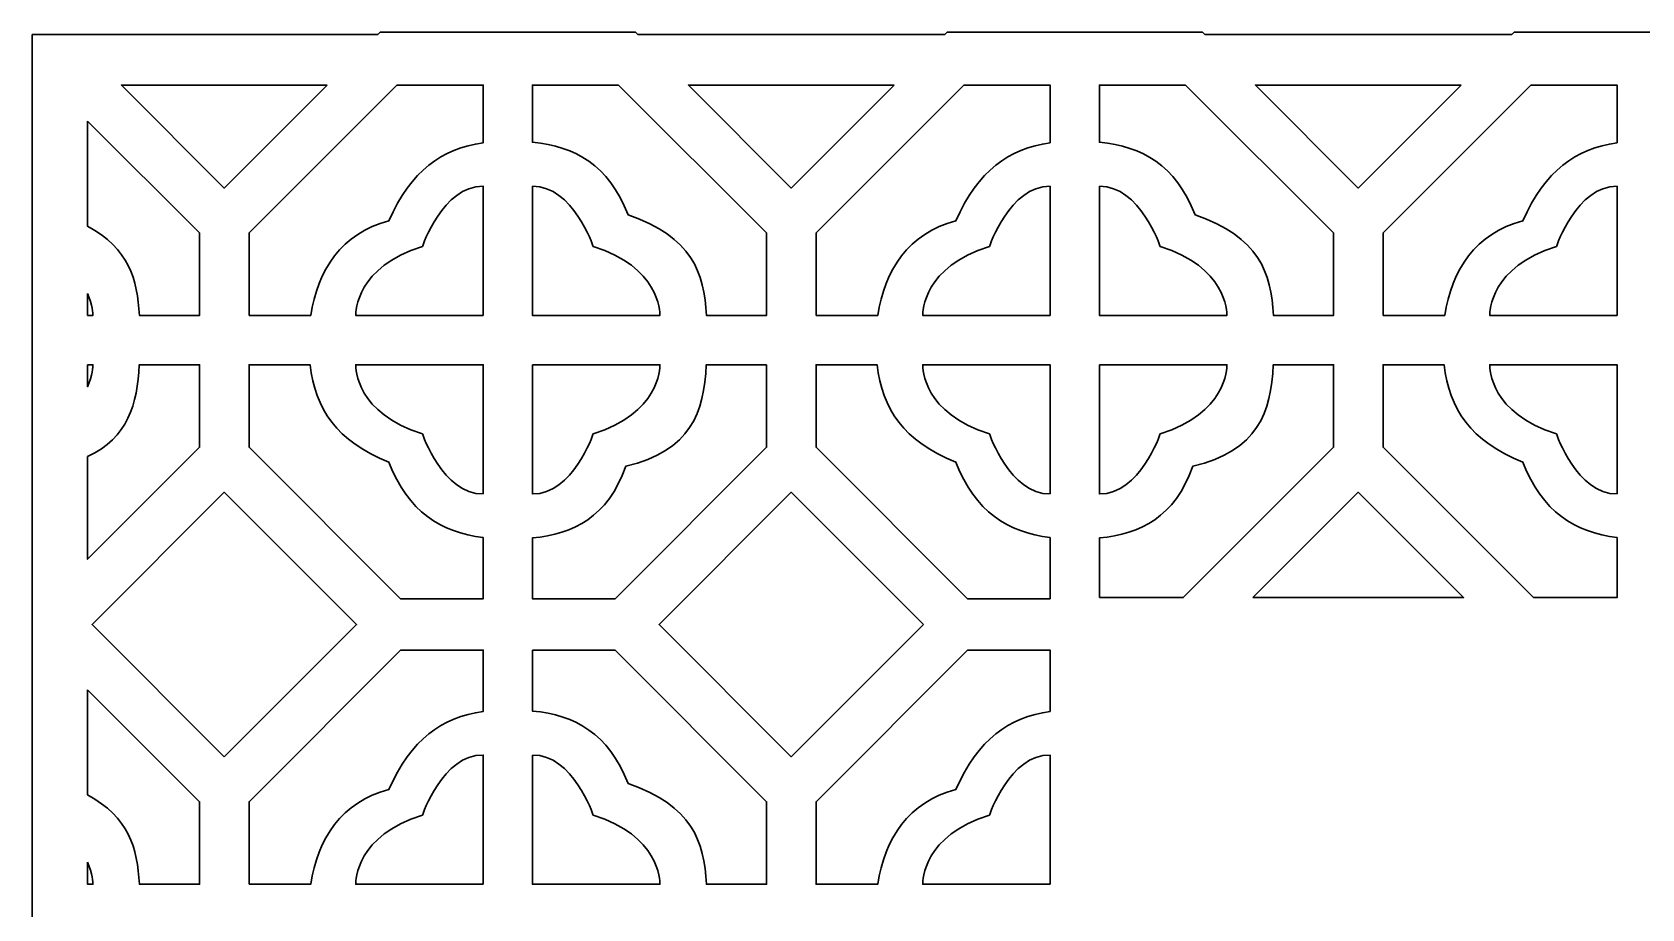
# Model space of a CAD drawing. Header units: centimetres. Extents: x 14.5 to 24.7, y -9 to -4.
# Drawn here: x 14.48 to 19.038, y -6.516 to -4.033 of the extents above; entities that cross this region are included whole.
import ezdxf

# ---------------------------------------------------------------- set-up
doc = ezdxf.new("R2010")
doc.units = ezdxf.units.CM
doc.header["$MEASUREMENT"] = 0
doc.layers.add('layer 1', color=7, linetype='Continuous')

msp = doc.modelspace()

# ---------------------------------------------------------------- linework, layer by layer
at = {"layer": 'layer 1', "color": 250, "lineweight": 30}
for points, knots in [([(24.72837, -4.03974), (24.72837, -4.03974), (24.72837, -4.54384), (24.72837, -4.54384), (24.72837, -4.54384), (24.72837, -4.54384), (24.72837, -4.54384), (24.72837, -4.54384), (24.72837, -4.54384), (24.72837, -4.54384), (24.72837, -4.83543), (24.72837, -4.83543), (24.72837, -4.83543), (24.72837, -4.83543), (24.72837, -4.97503), (24.72837, -4.97503), (24.72837, -4.97503), (24.72837, -4.97503), (24.72837, -5.26662), (24.72837, -5.26662), (24.72837, -5.26662), (24.72837, -5.26662), (24.72837, -5.26662), (24.72837, -5.26662), (24.72837, -5.26662), (24.72837, -5.26662), (24.72837, -6.15508), (24.72837, -6.15508), (24.72837, -6.15508), (24.72837, -6.15508), (24.72837, -6.15508), (24.72837, -6.15508), (24.72837, -6.15508), (24.72837, -6.15508), (24.72837, -6.44668), (24.72837, -6.44668), (24.72837, -6.44668), (24.72837, -6.44668), (24.72837, -6.58627), (24.72837, -6.58627), (24.72837, -6.58627), (24.72837, -6.58627), (24.72837, -6.87786), (24.72837, -6.87786), (24.72837, -6.87786), (24.72837, -6.87786), (24.72837, -6.87786), (24.72837, -6.87786), (24.72837, -6.87786), (24.72837, -6.87786), (24.72837, -7.76633), (24.72837, -7.76633), (24.72837, -7.76633), (24.72837, -7.76633), (24.72837, -7.76633), (24.72837, -7.76633), (24.72837, -7.76633), (24.72837, -7.76633), (24.72837, -8.05792), (24.72837, -8.05792), (24.72837, -8.05792), (24.72837, -8.05792), (24.72837, -8.19751), (24.72837, -8.19751), (24.72837, -8.19751), (24.72837, -8.19751), (24.72837, -8.48911), (24.72837, -8.48911), (24.72837, -8.48911), (24.72837, -8.48911), (24.72837, -8.48911), (24.72837, -8.48911), (24.72837, -8.48911), (24.72837, -8.48911), (24.72837, -8.9932), (24.72837, -8.9932), (24.72837, -8.9932), (24.72837, -8.9932), (24.22427, -8.9932), (24.22427, -8.9932), (24.22427, -8.9932), (24.22427, -8.9932), (24.21728, -9.00019), (24.21728, -9.00019), (24.21728, -9.00019), (24.21728, -9.00019), (23.92569, -9.00019), (23.92569, -9.00019), (23.92569, -9.00019), (23.92569, -9.00019), (23.7861, -9.00019), (23.7861, -9.00019), (23.7861, -9.00019), (23.7861, -9.00019), (23.4945, -9.00019), (23.4945, -9.00019), (23.4945, -9.00019), (23.4945, -9.00019), (23.48752, -8.9932), (23.48752, -8.9932), (23.48752, -8.9932), (23.48752, -8.9932), (22.61846, -8.9932), (22.61846, -8.9932), (22.61846, -8.9932), (22.61846, -8.9932), (22.61147, -9.00019), (22.61147, -9.00019), (22.61147, -9.00019), (22.61147, -9.00019), (22.31988, -9.00019), (22.31988, -9.00019), (22.31988, -9.00019), (22.31988, -9.00019), (22.18029, -9.00019), (22.18029, -9.00019), (22.18029, -9.00019), (22.18029, -9.00019), (21.88869, -9.00019), (21.88869, -9.00019), (21.88869, -9.00019), (21.88869, -9.00019), (21.88171, -8.9932), (21.88171, -8.9932), (21.88171, -8.9932), (21.88171, -8.9932), (21.01265, -8.9932), (21.01265, -8.9932), (21.01265, -8.9932), (21.01265, -8.9932), (21.00567, -9.00019), (21.00567, -9.00019), (21.00567, -9.00019), (21.00567, -9.00019), (20.71407, -9.00019), (20.71407, -9.00019), (20.71407, -9.00019), (20.71407, -9.00019), (20.57448, -9.00019), (20.57448, -9.00019), (20.57448, -9.00019), (20.57448, -9.00019), (20.28289, -9.00019), (20.28289, -9.00019), (20.28289, -9.00019), (20.28289, -9.00019), (20.2759, -8.9932), (20.2759, -8.9932), (20.2759, -8.9932), (20.2759, -8.9932), (19.40684, -8.9932), (19.40684, -8.9932), (19.40684, -8.9932), (19.40684, -8.9932), (19.39986, -9.00019), (19.39986, -9.00019), (19.39986, -9.00019), (19.39986, -9.00019), (19.10826, -9.00019), (19.10826, -9.00019), (19.10826, -9.00019), (19.10826, -9.00019), (18.96867, -9.00019), (18.96867, -9.00019), (18.96867, -9.00019), (18.96867, -9.00019), (18.67708, -9.00019), (18.67708, -9.00019), (18.67708, -9.00019), (18.67708, -9.00019), (18.67009, -8.9932), (18.67009, -8.9932), (18.67009, -8.9932), (18.67009, -8.9932), (17.80103, -8.9932), (17.80103, -8.9932), (17.80103, -8.9932), (17.80103, -8.9932), (17.79405, -9.00019), (17.79405, -9.00019), (17.79405, -9.00019), (17.79405, -9.00019), (17.50245, -9.00019), (17.50245, -9.00019), (17.50245, -9.00019), (17.50245, -9.00019), (17.36286, -9.00019), (17.36286, -9.00019), (17.36286, -9.00019), (17.36286, -9.00019), (17.07127, -9.00019), (17.07127, -9.00019), (17.07127, -9.00019), (17.07127, -9.00019), (17.06428, -8.9932), (17.06428, -8.9932), (17.06428, -8.9932), (17.06428, -8.9932), (16.19523, -8.9932), (16.19523, -8.9932), (16.19523, -8.9932), (16.19523, -8.9932), (16.18824, -9.00019), (16.18824, -9.00019), (16.18824, -9.00019), (16.18824, -9.00019), (15.89664, -9.00019), (15.89664, -9.00019), (15.89664, -9.00019), (15.89664, -9.00019), (15.75705, -9.00019), (15.75705, -9.00019), (15.75705, -9.00019), (15.75705, -9.00019), (15.46546, -9.00019), (15.46546, -9.00019), (15.46546, -9.00019), (15.46546, -9.00019), (15.45847, -8.9932), (15.45847, -8.9932), (15.45847, -8.9932), (15.45847, -8.9932), (14.47983, -8.9932), (14.47983, -8.9932), (14.47983, -8.9932), (14.47983, -8.9932), (14.47983, -4.03974), (14.47983, -4.03974), (14.47983, -4.03974), (14.47983, -4.03974), (15.45847, -4.03974), (15.45847, -4.03974), (15.45847, -4.03974), (15.45847, -4.03974), (15.46546, -4.03276), (15.46546, -4.03276), (15.46546, -4.03276), (15.46546, -4.03276), (15.75705, -4.03276), (15.75705, -4.03276), (15.75705, -4.03276), (15.75705, -4.03276), (15.89664, -4.03276), (15.89664, -4.03276), (15.89664, -4.03276), (15.89664, -4.03276), (16.18824, -4.03276), (16.18824, -4.03276), (16.18824, -4.03276), (16.18824, -4.03276), (16.19523, -4.03974), (16.19523, -4.03974), (16.19523, -4.03974), (16.19523, -4.03974), (17.06428, -4.03974), (17.06428, -4.03974), (17.06428, -4.03974), (17.06428, -4.03974), (17.07127, -4.03276), (17.07127, -4.03276), (17.07127, -4.03276), (17.07127, -4.03276), (17.36286, -4.03276), (17.36286, -4.03276), (17.36286, -4.03276), (17.36286, -4.03276), (17.50245, -4.03276), (17.50245, -4.03276), (17.50245, -4.03276), (17.50245, -4.03276), (17.79405, -4.03276), (17.79405, -4.03276), (17.79405, -4.03276), (17.79405, -4.03276), (17.80103, -4.03974), (17.80103, -4.03974), (17.80103, -4.03974), (17.80103, -4.03974), (18.67009, -4.03974), (18.67009, -4.03974), (18.67009, -4.03974), (18.67009, -4.03974), (18.67708, -4.03276), (18.67708, -4.03276), (18.67708, -4.03276), (18.67708, -4.03276), (18.96867, -4.03276), (18.96867, -4.03276), (18.96867, -4.03276), (18.96867, -4.03276), (19.10826, -4.03276), (19.10826, -4.03276), (19.10826, -4.03276), (19.10826, -4.03276), (19.39986, -4.03276), (19.39986, -4.03276), (19.39986, -4.03276), (19.39986, -4.03276), (19.40684, -4.03974), (19.40684, -4.03974), (19.40684, -4.03974), (19.40684, -4.03974), (20.2759, -4.03974), (20.2759, -4.03974), (20.2759, -4.03974), (20.2759, -4.03974), (20.28289, -4.03276), (20.28289, -4.03276), (20.28289, -4.03276), (20.28289, -4.03276), (20.57448, -4.03276), (20.57448, -4.03276), (20.57448, -4.03276), (20.57448, -4.03276), (20.71407, -4.03276), (20.71407, -4.03276), (20.71407, -4.03276), (20.71407, -4.03276), (21.00567, -4.03276), (21.00567, -4.03276), (21.00567, -4.03276), (21.00567, -4.03276), (21.01265, -4.03974), (21.01265, -4.03974), (21.01265, -4.03974), (21.01265, -4.03974), (21.88171, -4.03974), (21.88171, -4.03974), (21.88171, -4.03974), (21.88171, -4.03974), (21.88869, -4.03276), (21.88869, -4.03276), (21.88869, -4.03276), (21.88869, -4.03276), (22.18029, -4.03276), (22.18029, -4.03276), (22.18029, -4.03276), (22.18029, -4.03276), (22.31988, -4.03276), (22.31988, -4.03276), (22.31988, -4.03276), (22.31988, -4.03276), (22.61147, -4.03276), (22.61147, -4.03276), (22.61147, -4.03276), (22.61147, -4.03276), (22.61846, -4.03974), (22.61846, -4.03974), (22.61846, -4.03974), (22.61846, -4.03974), (23.48752, -4.03974), (23.48752, -4.03974), (23.48752, -4.03974), (23.48752, -4.03974), (23.4945, -4.03276), (23.4945, -4.03276), (23.4945, -4.03276), (23.4945, -4.03276), (23.7861, -4.03276), (23.7861, -4.03276), (23.7861, -4.03276), (23.7861, -4.03276), (23.92569, -4.03276), (23.92569, -4.03276), (23.92569, -4.03276), (23.92569, -4.03276), (24.21728, -4.03276), (24.21728, -4.03276), (24.21728, -4.03276), (24.21728, -4.03276), (24.22427, -4.03974), (24.22427, -4.03974), (24.22427, -4.03974), (24.22427, -4.03974), (24.72837, -4.03974), (24.72837, -4.03974)], [0, 0, 0, 0, 0.0105263, 0.0105263, 0.0105263, 0.0105263, 0.0210526, 0.0210526, 0.0210526, 0.0210526, 0.0315789, 0.0315789, 0.0315789, 0.0315789, 0.0421053, 0.0421053, 0.0421053, 0.0421053, 0.0526316, 0.0526316, 0.0526316, 0.0526316, 0.0631579, 0.0631579, 0.0631579, 0.0631579, 0.0736842, 0.0736842, 0.0736842, 0.0736842, 0.0842105, 0.0842105, 0.0842105, 0.0842105, 0.0947368, 0.0947368, 0.0947368, 0.0947368, 0.1052632, 0.1052632, 0.1052632, 0.1052632, 0.1157895, 0.1157895, 0.1157895, 0.1157895, 0.1263158, 0.1263158, 0.1263158, 0.1263158, 0.1368421, 0.1368421, 0.1368421, 0.1368421, 0.1473684, 0.1473684, 0.1473684, 0.1473684, 0.1578947, 0.1578947, 0.1578947, 0.1578947, 0.1684211, 0.1684211, 0.1684211, 0.1684211, 0.1789474, 0.1789474, 0.1789474, 0.1789474, 0.1894737, 0.1894737, 0.1894737, 0.1894737, 0.2, 0.2, 0.2, 0.2, 0.2105263, 0.2105263, 0.2105263, 0.2105263, 0.2210526, 0.2210526, 0.2210526, 0.2210526, 0.2315789, 0.2315789, 0.2315789, 0.2315789, 0.2421053, 0.2421053, 0.2421053, 0.2421053, 0.2526316, 0.2526316, 0.2526316, 0.2526316, 0.2631579, 0.2631579, 0.2631579, 0.2631579, 0.2736842, 0.2736842, 0.2736842, 0.2736842, 0.2842105, 0.2842105, 0.2842105, 0.2842105, 0.2947368, 0.2947368, 0.2947368, 0.2947368, 0.3052632, 0.3052632, 0.3052632, 0.3052632, 0.3157895, 0.3157895, 0.3157895, 0.3157895, 0.3263158, 0.3263158, 0.3263158, 0.3263158, 0.3368421, 0.3368421, 0.3368421, 0.3368421, 0.3473684, 0.3473684, 0.3473684, 0.3473684, 0.3578947, 0.3578947, 0.3578947, 0.3578947, 0.3684211, 0.3684211, 0.3684211, 0.3684211, 0.3789474, 0.3789474, 0.3789474, 0.3789474, 0.3894737, 0.3894737, 0.3894737, 0.3894737, 0.4, 0.4, 0.4, 0.4, 0.4105263, 0.4105263, 0.4105263, 0.4105263, 0.4210526, 0.4210526, 0.4210526, 0.4210526, 0.4315789, 0.4315789, 0.4315789, 0.4315789, 0.4421053, 0.4421053, 0.4421053, 0.4421053, 0.4526316, 0.4526316, 0.4526316, 0.4526316, 0.4631579, 0.4631579, 0.4631579, 0.4631579, 0.4736842, 0.4736842, 0.4736842, 0.4736842, 0.4842105, 0.4842105, 0.4842105, 0.4842105, 0.4947368, 0.4947368, 0.4947368, 0.4947368, 0.5052632, 0.5052632, 0.5052632, 0.5052632, 0.5157895, 0.5157895, 0.5157895, 0.5157895, 0.5263158, 0.5263158, 0.5263158, 0.5263158, 0.5368421, 0.5368421, 0.5368421, 0.5368421, 0.5473684, 0.5473684, 0.5473684, 0.5473684, 0.5578947, 0.5578947, 0.5578947, 0.5578947, 0.5684211, 0.5684211, 0.5684211, 0.5684211, 0.5789474, 0.5789474, 0.5789474, 0.5789474, 0.5894737, 0.5894737, 0.5894737, 0.5894737, 0.6, 0.6, 0.6, 0.6, 0.6105263, 0.6105263, 0.6105263, 0.6105263, 0.6210526, 0.6210526, 0.6210526, 0.6210526, 0.6315789, 0.6315789, 0.6315789, 0.6315789, 0.6421053, 0.6421053, 0.6421053, 0.6421053, 0.6526316, 0.6526316, 0.6526316, 0.6526316, 0.6631579, 0.6631579, 0.6631579, 0.6631579, 0.6736842, 0.6736842, 0.6736842, 0.6736842, 0.6842105, 0.6842105, 0.6842105, 0.6842105, 0.6947368, 0.6947368, 0.6947368, 0.6947368, 0.7052632, 0.7052632, 0.7052632, 0.7052632, 0.7157895, 0.7157895, 0.7157895, 0.7157895, 0.7263158, 0.7263158, 0.7263158, 0.7263158, 0.7368421, 0.7368421, 0.7368421, 0.7368421, 0.7473684, 0.7473684, 0.7473684, 0.7473684, 0.7578947, 0.7578947, 0.7578947, 0.7578947, 0.7684211, 0.7684211, 0.7684211, 0.7684211, 0.7789474, 0.7789474, 0.7789474, 0.7789474, 0.7894737, 0.7894737, 0.7894737, 0.7894737, 0.8, 0.8, 0.8, 0.8, 0.8105263, 0.8105263, 0.8105263, 0.8105263, 0.8210526, 0.8210526, 0.8210526, 0.8210526, 0.8315789, 0.8315789, 0.8315789, 0.8315789, 0.8421053, 0.8421053, 0.8421053, 0.8421053, 0.8526316, 0.8526316, 0.8526316, 0.8526316, 0.8631579, 0.8631579, 0.8631579, 0.8631579, 0.8736842, 0.8736842, 0.8736842, 0.8736842, 0.8842105, 0.8842105, 0.8842105, 0.8842105, 0.8947368, 0.8947368, 0.8947368, 0.8947368, 0.9052632, 0.9052632, 0.9052632, 0.9052632, 0.9157895, 0.9157895, 0.9157895, 0.9157895, 0.9263158, 0.9263158, 0.9263158, 0.9263158, 0.9368421, 0.9368421, 0.9368421, 0.9368421, 0.9473684, 0.9473684, 0.9473684, 0.9473684, 0.9578947, 0.9578947, 0.9578947, 0.9578947, 0.9684211, 0.9684211, 0.9684211, 0.9684211, 0.9789474, 0.9789474, 0.9789474, 0.9789474, 1, 1, 1, 1]), ([(15.31552, -4.1827), (15.31552, -4.1827), (15.02394, -4.47427), (15.02394, -4.47427), (15.02394, -4.47427), (15.02394, -4.47427), (14.73237, -4.1827), (14.73237, -4.1827), (14.73237, -4.1827), (14.73237, -4.1827), (15.31552, -4.1827), (15.31552, -4.1827)], [0, 0, 0, 0, 0.25, 0.25, 0.25, 0.25, 0.5, 0.5, 0.5, 0.5, 1, 1, 1, 1]), ([(15.09397, -4.83543), (15.09397, -4.83543), (15.09397, -4.60166), (15.09397, -4.60166), (15.09397, -4.60166), (15.09397, -4.60166), (15.51293, -4.1827), (15.51293, -4.1827), (15.51293, -4.1827), (15.51293, -4.1827), (15.75705, -4.1827), (15.75705, -4.1827), (15.75705, -4.1827), (15.75705, -4.1827), (15.75705, -4.34613), (15.75705, -4.34613), (15.75705, -4.34613), (15.63889, -4.36241), (15.55337, -4.42527), (15.48995, -4.5672), (15.48995, -4.5672), (15.3564, -4.60092), (15.2875, -4.70883), (15.26867, -4.83543), (15.26867, -4.83543), (15.26867, -4.83543), (15.09397, -4.83543), (15.09397, -4.83543)], [0, 0, 0, 0, 0.125, 0.125, 0.125, 0.125, 0.25, 0.25, 0.25, 0.25, 0.375, 0.375, 0.375, 0.375, 0.5, 0.5, 0.5, 0.5, 0.625, 0.625, 0.625, 0.625, 0.75, 0.75, 0.75, 0.75, 1, 1, 1, 1]), ([(16.14076, -4.1827), (16.14076, -4.1827), (16.55973, -4.60166), (16.55973, -4.60166), (16.55973, -4.60166), (16.55973, -4.60166), (16.55973, -4.83543), (16.55973, -4.83543), (16.55973, -4.83543), (16.55973, -4.83543), (16.38912, -4.83543), (16.38912, -4.83543), (16.38912, -4.83543), (16.38306, -4.71387), (16.3495, -4.61345), (16.16773, -4.55038), (16.16773, -4.55038), (16.11066, -4.40755), (16.01898, -4.35701), (15.89664, -4.34483), (15.89664, -4.34483), (15.89664, -4.34483), (15.89664, -4.1827), (15.89664, -4.1827), (15.89664, -4.1827), (15.89664, -4.1827), (16.14076, -4.1827), (16.14076, -4.1827)], [0, 0, 0, 0, 0.125, 0.125, 0.125, 0.125, 0.25, 0.25, 0.25, 0.25, 0.375, 0.375, 0.375, 0.375, 0.5, 0.5, 0.5, 0.5, 0.625, 0.625, 0.625, 0.625, 0.75, 0.75, 0.75, 0.75, 1, 1, 1, 1]), ([(16.92132, -4.1827), (16.92132, -4.1827), (16.62975, -4.47427), (16.62975, -4.47427), (16.62975, -4.47427), (16.62975, -4.47427), (16.33818, -4.1827), (16.33818, -4.1827), (16.33818, -4.1827), (16.33818, -4.1827), (16.92132, -4.1827), (16.92132, -4.1827)], [0, 0, 0, 0, 0.25, 0.25, 0.25, 0.25, 0.5, 0.5, 0.5, 0.5, 1, 1, 1, 1]), ([(16.69978, -4.83543), (16.69978, -4.83543), (16.69978, -4.60166), (16.69978, -4.60166), (16.69978, -4.60166), (16.69978, -4.60166), (17.11874, -4.1827), (17.11874, -4.1827), (17.11874, -4.1827), (17.11874, -4.1827), (17.36286, -4.1827), (17.36286, -4.1827), (17.36286, -4.1827), (17.36286, -4.1827), (17.36286, -4.34613), (17.36286, -4.34613), (17.36286, -4.34613), (17.2447, -4.36241), (17.15917, -4.42527), (17.09576, -4.5672), (17.09576, -4.5672), (16.96221, -4.60092), (16.8933, -4.70883), (16.87448, -4.83543), (16.87448, -4.83543), (16.87448, -4.83543), (16.69978, -4.83543), (16.69978, -4.83543)], [0, 0, 0, 0, 0.125, 0.125, 0.125, 0.125, 0.25, 0.25, 0.25, 0.25, 0.375, 0.375, 0.375, 0.375, 0.5, 0.5, 0.5, 0.5, 0.625, 0.625, 0.625, 0.625, 0.75, 0.75, 0.75, 0.75, 1, 1, 1, 1]), ([(17.74657, -4.1827), (17.74657, -4.1827), (18.16553, -4.60166), (18.16553, -4.60166), (18.16553, -4.60166), (18.16553, -4.60166), (18.16553, -4.83543), (18.16553, -4.83543), (18.16553, -4.83543), (18.16553, -4.83543), (17.99493, -4.83543), (17.99493, -4.83543), (17.99493, -4.83543), (17.98887, -4.71387), (17.95531, -4.61345), (17.77354, -4.55038), (17.77354, -4.55038), (17.71647, -4.40755), (17.62479, -4.35701), (17.50245, -4.34483), (17.50245, -4.34483), (17.50245, -4.34483), (17.50245, -4.1827), (17.50245, -4.1827), (17.50245, -4.1827), (17.50245, -4.1827), (17.74657, -4.1827), (17.74657, -4.1827)], [0, 0, 0, 0, 0.125, 0.125, 0.125, 0.125, 0.25, 0.25, 0.25, 0.25, 0.375, 0.375, 0.375, 0.375, 0.5, 0.5, 0.5, 0.5, 0.625, 0.625, 0.625, 0.625, 0.75, 0.75, 0.75, 0.75, 1, 1, 1, 1]), ([(18.52713, -4.1827), (18.52713, -4.1827), (18.23556, -4.47427), (18.23556, -4.47427), (18.23556, -4.47427), (18.23556, -4.47427), (17.94399, -4.1827), (17.94399, -4.1827), (17.94399, -4.1827), (17.94399, -4.1827), (18.52713, -4.1827), (18.52713, -4.1827)], [0, 0, 0, 0, 0.25, 0.25, 0.25, 0.25, 0.5, 0.5, 0.5, 0.5, 1, 1, 1, 1]), ([(18.30559, -4.83543), (18.30559, -4.83543), (18.30559, -4.60166), (18.30559, -4.60166), (18.30559, -4.60166), (18.30559, -4.60166), (18.72455, -4.1827), (18.72455, -4.1827), (18.72455, -4.1827), (18.72455, -4.1827), (18.96867, -4.1827), (18.96867, -4.1827), (18.96867, -4.1827), (18.96867, -4.1827), (18.96867, -4.34613), (18.96867, -4.34613), (18.96867, -4.34613), (18.85051, -4.36241), (18.76498, -4.42527), (18.70157, -4.5672), (18.70157, -4.5672), (18.56801, -4.60092), (18.49911, -4.70883), (18.48029, -4.83543), (18.48029, -4.83543), (18.48029, -4.83543), (18.30559, -4.83543), (18.30559, -4.83543)], [0, 0, 0, 0, 0.125, 0.125, 0.125, 0.125, 0.25, 0.25, 0.25, 0.25, 0.375, 0.375, 0.375, 0.375, 0.5, 0.5, 0.5, 0.5, 0.625, 0.625, 0.625, 0.625, 0.75, 0.75, 0.75, 0.75, 1, 1, 1, 1]), ([(14.63683, -4.28458), (14.63683, -4.28458), (14.95392, -4.60166), (14.95392, -4.60166), (14.95392, -4.60166), (14.95392, -4.60166), (14.95392, -4.83543), (14.95392, -4.83543), (14.95392, -4.83543), (14.95392, -4.83543), (14.78331, -4.83543), (14.78331, -4.83543), (14.78331, -4.83543), (14.7782, -4.7329), (14.7535, -4.64542), (14.63683, -4.58269), (14.63683, -4.58269), (14.63683, -4.58269), (14.63683, -4.28458), (14.63683, -4.28458)], [0, 0, 0, 0, 0.1666667, 0.1666667, 0.1666667, 0.1666667, 0.3333333, 0.3333333, 0.3333333, 0.3333333, 0.5, 0.5, 0.5, 0.5, 0.6666667, 0.6666667, 0.6666667, 0.6666667, 1, 1, 1, 1]), ([(15.75705, -4.83543), (15.75705, -4.83543), (15.75705, -4.46948), (15.75705, -4.46948), (15.75705, -4.46948), (15.64299, -4.46745), (15.58515, -4.63958), (15.58515, -4.63958), (15.58515, -4.63958), (15.39797, -4.69747), (15.39607, -4.82483), (15.39625, -4.83543), (15.39625, -4.83543), (15.39625, -4.83543), (15.75705, -4.83543), (15.75705, -4.83543)], [0, 0, 0, 0, 0.2, 0.2, 0.2, 0.2, 0.4, 0.4, 0.4, 0.4, 0.6, 0.6, 0.6, 0.6, 1, 1, 1, 1]), ([(15.89664, -4.46948), (15.89664, -4.46948), (15.89664, -4.83543), (15.89664, -4.83543), (15.89664, -4.83543), (15.89664, -4.83543), (16.25745, -4.83543), (16.25745, -4.83543), (16.25745, -4.83543), (16.25762, -4.82483), (16.25573, -4.69747), (16.06855, -4.63958), (16.06855, -4.63958), (16.06855, -4.63958), (16.01071, -4.46745), (15.89664, -4.46948)], [0, 0, 0, 0, 0.2, 0.2, 0.2, 0.2, 0.4, 0.4, 0.4, 0.4, 0.6, 0.6, 0.6, 0.6, 1, 1, 1, 1]), ([(17.36286, -4.83543), (17.36286, -4.83543), (17.36286, -4.46948), (17.36286, -4.46948), (17.36286, -4.46948), (17.2488, -4.46745), (17.19096, -4.63958), (17.19096, -4.63958), (17.19096, -4.63958), (17.00378, -4.69747), (17.00188, -4.82483), (17.00205, -4.83543), (17.00205, -4.83543), (17.00205, -4.83543), (17.36286, -4.83543), (17.36286, -4.83543)], [0, 0, 0, 0, 0.2, 0.2, 0.2, 0.2, 0.4, 0.4, 0.4, 0.4, 0.6, 0.6, 0.6, 0.6, 1, 1, 1, 1]), ([(17.50245, -4.46948), (17.50245, -4.46948), (17.50245, -4.83543), (17.50245, -4.83543), (17.50245, -4.83543), (17.50245, -4.83543), (17.86326, -4.83543), (17.86326, -4.83543), (17.86326, -4.83543), (17.86343, -4.82483), (17.86154, -4.69747), (17.67436, -4.63958), (17.67436, -4.63958), (17.67436, -4.63958), (17.61652, -4.46745), (17.50245, -4.46948)], [0, 0, 0, 0, 0.2, 0.2, 0.2, 0.2, 0.4, 0.4, 0.4, 0.4, 0.6, 0.6, 0.6, 0.6, 1, 1, 1, 1]), ([(18.96867, -4.83543), (18.96867, -4.83543), (18.96867, -4.46948), (18.96867, -4.46948), (18.96867, -4.46948), (18.85461, -4.46745), (18.79677, -4.63958), (18.79677, -4.63958), (18.79677, -4.63958), (18.60959, -4.69747), (18.60769, -4.82483), (18.60786, -4.83543), (18.60786, -4.83543), (18.60786, -4.83543), (18.96867, -4.83543), (18.96867, -4.83543)], [0, 0, 0, 0, 0.2, 0.2, 0.2, 0.2, 0.4, 0.4, 0.4, 0.4, 0.6, 0.6, 0.6, 0.6, 1, 1, 1, 1]), ([(14.63683, -4.77332), (14.6514, -4.80553), (14.65172, -4.83095), (14.65164, -4.83543), (14.65164, -4.83543), (14.65164, -4.83543), (14.63683, -4.83543), (14.63683, -4.83543), (14.63683, -4.83543), (14.63683, -4.83543), (14.63683, -4.77332), (14.63683, -4.77332)], [0, 0, 0, 0, 0.25, 0.25, 0.25, 0.25, 0.5, 0.5, 0.5, 0.5, 1, 1, 1, 1]), ([(14.63683, -4.97503), (14.63683, -4.97503), (14.65164, -4.97503), (14.65164, -4.97503), (14.65164, -4.97503), (14.65171, -4.97955), (14.65139, -5.00495), (14.63683, -5.03712), (14.63683, -5.03712), (14.63683, -5.03712), (14.63683, -4.97503), (14.63683, -4.97503)], [0, 0, 0, 0, 0.25, 0.25, 0.25, 0.25, 0.5, 0.5, 0.5, 0.5, 1, 1, 1, 1]), ([(14.63683, -5.23496), (14.75163, -5.18131), (14.77768, -5.08648), (14.78321, -4.97503), (14.78321, -4.97503), (14.78321, -4.97503), (14.95392, -4.97503), (14.95392, -4.97503), (14.95392, -4.97503), (14.95392, -4.97503), (14.95392, -5.2088), (14.95392, -5.2088), (14.95392, -5.2088), (14.95392, -5.2088), (14.63683, -5.52588), (14.63683, -5.52588), (14.63683, -5.52588), (14.63683, -5.52588), (14.63683, -5.23496), (14.63683, -5.23496)], [0, 0, 0, 0, 0.1666667, 0.1666667, 0.1666667, 0.1666667, 0.3333333, 0.3333333, 0.3333333, 0.3333333, 0.5, 0.5, 0.5, 0.5, 0.6666667, 0.6666667, 0.6666667, 0.6666667, 1, 1, 1, 1]), ([(15.52328, -5.63811), (15.52328, -5.63811), (15.09397, -5.2088), (15.09397, -5.2088), (15.09397, -5.2088), (15.09397, -5.2088), (15.09397, -4.97503), (15.09397, -4.97503), (15.09397, -4.97503), (15.09397, -4.97503), (15.26663, -4.97503), (15.26663, -4.97503), (15.26663, -4.97503), (15.28086, -5.09962), (15.34218, -5.19153), (15.49014, -5.2513), (15.49014, -5.2513), (15.54364, -5.39118), (15.63826, -5.44961), (15.75705, -5.46465), (15.75705, -5.46465), (15.75705, -5.46465), (15.75705, -5.63811), (15.75705, -5.63811), (15.75705, -5.63811), (15.75705, -5.63811), (15.52328, -5.63811), (15.52328, -5.63811)], [0, 0, 0, 0, 0.125, 0.125, 0.125, 0.125, 0.25, 0.25, 0.25, 0.25, 0.375, 0.375, 0.375, 0.375, 0.5, 0.5, 0.5, 0.5, 0.625, 0.625, 0.625, 0.625, 0.75, 0.75, 0.75, 0.75, 1, 1, 1, 1]), ([(15.75705, -5.34097), (15.75705, -5.34097), (15.75705, -4.97503), (15.75705, -4.97503), (15.75705, -4.97503), (15.75705, -4.97503), (15.39625, -4.97503), (15.39625, -4.97503), (15.39625, -4.97503), (15.39608, -4.98573), (15.39805, -5.113), (15.58515, -5.17086), (15.58515, -5.17086), (15.58515, -5.17086), (15.64299, -5.343), (15.75705, -5.34097)], [0, 0, 0, 0, 0.2, 0.2, 0.2, 0.2, 0.4, 0.4, 0.4, 0.4, 0.6, 0.6, 0.6, 0.6, 1, 1, 1, 1]), ([(16.55973, -4.97503), (16.55973, -4.97503), (16.55973, -5.2088), (16.55973, -5.2088), (16.55973, -5.2088), (16.55973, -5.2088), (16.13042, -5.63811), (16.13042, -5.63811), (16.13042, -5.63811), (16.13042, -5.63811), (15.89664, -5.63811), (15.89664, -5.63811), (15.89664, -5.63811), (15.89664, -5.63811), (15.89664, -5.46569), (15.89664, -5.46569), (15.89664, -5.46569), (16.0132, -5.45425), (16.11018, -5.4073), (16.16083, -5.26243), (16.16083, -5.26243), (16.34599, -5.21928), (16.38237, -5.1092), (16.38901, -4.97503), (16.38901, -4.97503), (16.38901, -4.97503), (16.55973, -4.97503), (16.55973, -4.97503)], [0, 0, 0, 0, 0.125, 0.125, 0.125, 0.125, 0.25, 0.25, 0.25, 0.25, 0.375, 0.375, 0.375, 0.375, 0.5, 0.5, 0.5, 0.5, 0.625, 0.625, 0.625, 0.625, 0.75, 0.75, 0.75, 0.75, 1, 1, 1, 1]), ([(15.89664, -4.97503), (15.89664, -4.97503), (15.89664, -5.34096), (15.89664, -5.34096), (15.89664, -5.34096), (16.01071, -5.34299), (16.06855, -5.17086), (16.06855, -5.17086), (16.06855, -5.17086), (16.25564, -5.113), (16.25762, -4.98573), (16.25745, -4.97503), (16.25745, -4.97503), (16.25745, -4.97503), (15.89664, -4.97503), (15.89664, -4.97503)], [0, 0, 0, 0, 0.2, 0.2, 0.2, 0.2, 0.4, 0.4, 0.4, 0.4, 0.6, 0.6, 0.6, 0.6, 1, 1, 1, 1]), ([(17.36286, -5.63811), (17.36286, -5.63811), (17.36286, -5.63453), (17.36286, -5.63453), (17.36286, -5.63453), (17.36286, -5.63453), (17.36286, -5.63453), (17.36286, -5.63453), (17.36286, -5.63453), (17.36286, -5.63453), (17.36286, -5.46465), (17.36286, -5.46465), (17.36286, -5.46465), (17.24407, -5.44961), (17.14945, -5.39118), (17.09595, -5.2513), (17.09595, -5.2513), (16.94799, -5.19153), (16.88667, -5.09962), (16.87244, -4.97503), (16.87244, -4.97503), (16.87244, -4.97503), (16.69978, -4.97503), (16.69978, -4.97503), (16.69978, -4.97503), (16.69978, -4.97503), (16.69978, -5.2088), (16.69978, -5.2088), (16.69978, -5.2088), (16.69978, -5.2088), (17.12909, -5.63811), (17.12909, -5.63811), (17.12909, -5.63811), (17.12909, -5.63811), (17.36286, -5.63811), (17.36286, -5.63811)], [0, 0, 0, 0, 0.1, 0.1, 0.1, 0.1, 0.2, 0.2, 0.2, 0.2, 0.3, 0.3, 0.3, 0.3, 0.4, 0.4, 0.4, 0.4, 0.5, 0.5, 0.5, 0.5, 0.6, 0.6, 0.6, 0.6, 0.7, 0.7, 0.7, 0.7, 0.8, 0.8, 0.8, 0.8, 1, 1, 1, 1]), ([(17.36286, -5.34097), (17.36286, -5.34097), (17.36286, -4.97503), (17.36286, -4.97503), (17.36286, -4.97503), (17.36286, -4.97503), (17.00205, -4.97503), (17.00205, -4.97503), (17.00205, -4.97503), (17.00189, -4.98573), (17.00386, -5.113), (17.19096, -5.17086), (17.19096, -5.17086), (17.19096, -5.17086), (17.2488, -5.343), (17.36286, -5.34097)], [0, 0, 0, 0, 0.2, 0.2, 0.2, 0.2, 0.4, 0.4, 0.4, 0.4, 0.6, 0.6, 0.6, 0.6, 1, 1, 1, 1]), ([(17.50245, -5.63453), (17.50245, -5.63453), (17.73981, -5.63453), (17.73981, -5.63453), (17.73981, -5.63453), (17.73981, -5.63453), (18.16553, -5.2088), (18.16553, -5.2088), (18.16553, -5.2088), (18.16553, -5.2088), (18.16553, -4.97503), (18.16553, -4.97503), (18.16553, -4.97503), (18.16553, -4.97503), (17.99482, -4.97503), (17.99482, -4.97503), (17.99482, -4.97503), (17.98818, -5.1092), (17.9518, -5.21928), (17.76664, -5.26243), (17.76664, -5.26243), (17.71599, -5.4073), (17.61901, -5.45425), (17.50245, -5.46569), (17.50245, -5.46569), (17.50245, -5.46569), (17.50245, -5.63453), (17.50245, -5.63453)], [0, 0, 0, 0, 0.125, 0.125, 0.125, 0.125, 0.25, 0.25, 0.25, 0.25, 0.375, 0.375, 0.375, 0.375, 0.5, 0.5, 0.5, 0.5, 0.625, 0.625, 0.625, 0.625, 0.75, 0.75, 0.75, 0.75, 1, 1, 1, 1]), ([(17.50245, -4.97503), (17.50245, -4.97503), (17.50245, -5.34096), (17.50245, -5.34096), (17.50245, -5.34096), (17.61652, -5.34299), (17.67436, -5.17086), (17.67436, -5.17086), (17.67436, -5.17086), (17.86145, -5.113), (17.86343, -4.98573), (17.86326, -4.97503), (17.86326, -4.97503), (17.86326, -4.97503), (17.50245, -4.97503), (17.50245, -4.97503)], [0, 0, 0, 0, 0.2, 0.2, 0.2, 0.2, 0.4, 0.4, 0.4, 0.4, 0.6, 0.6, 0.6, 0.6, 1, 1, 1, 1]), ([(18.73132, -5.63453), (18.73132, -5.63453), (18.30559, -5.2088), (18.30559, -5.2088), (18.30559, -5.2088), (18.30559, -5.2088), (18.30559, -4.97503), (18.30559, -4.97503), (18.30559, -4.97503), (18.30559, -4.97503), (18.47825, -4.97503), (18.47825, -4.97503), (18.47825, -4.97503), (18.49248, -5.09962), (18.5538, -5.19153), (18.70176, -5.2513), (18.70176, -5.2513), (18.75526, -5.39118), (18.84988, -5.44961), (18.96867, -5.46465), (18.96867, -5.46465), (18.96867, -5.46465), (18.96867, -5.63453), (18.96867, -5.63453), (18.96867, -5.63453), (18.96867, -5.63453), (18.73132, -5.63453), (18.73132, -5.63453)], [0, 0, 0, 0, 0.125, 0.125, 0.125, 0.125, 0.25, 0.25, 0.25, 0.25, 0.375, 0.375, 0.375, 0.375, 0.5, 0.5, 0.5, 0.5, 0.625, 0.625, 0.625, 0.625, 0.75, 0.75, 0.75, 0.75, 1, 1, 1, 1]), ([(18.96867, -5.34097), (18.96867, -5.34097), (18.96867, -4.97503), (18.96867, -4.97503), (18.96867, -4.97503), (18.96867, -4.97503), (18.60786, -4.97503), (18.60786, -4.97503), (18.60786, -4.97503), (18.60769, -4.98573), (18.60967, -5.113), (18.79677, -5.17086), (18.79677, -5.17086), (18.79677, -5.17086), (18.85461, -5.343), (18.96867, -5.34097)], [0, 0, 0, 0, 0.2, 0.2, 0.2, 0.2, 0.4, 0.4, 0.4, 0.4, 0.6, 0.6, 0.6, 0.6, 1, 1, 1, 1]), ([(15.02394, -6.08551), (15.02394, -6.08551), (14.64928, -5.71085), (14.64928, -5.71085), (14.64928, -5.71085), (14.64928, -5.71085), (15.02394, -5.33619), (15.02394, -5.33619), (15.02394, -5.33619), (15.02394, -5.33619), (15.39861, -5.71085), (15.39861, -5.71085), (15.39861, -5.71085), (15.39861, -5.71085), (15.02394, -6.08551), (15.02394, -6.08551)], [0, 0, 0, 0, 0.2, 0.2, 0.2, 0.2, 0.4, 0.4, 0.4, 0.4, 0.6, 0.6, 0.6, 0.6, 1, 1, 1, 1]), ([(17.00442, -5.71085), (17.00442, -5.71085), (16.62975, -5.33619), (16.62975, -5.33619), (16.62975, -5.33619), (16.62975, -5.33619), (16.25509, -5.71085), (16.25509, -5.71085), (16.25509, -5.71085), (16.25509, -5.71085), (16.62975, -6.08551), (16.62975, -6.08551), (16.62975, -6.08551), (16.62975, -6.08551), (17.00442, -5.71085), (17.00442, -5.71085)], [0, 0, 0, 0, 0.2, 0.2, 0.2, 0.2, 0.4, 0.4, 0.4, 0.4, 0.6, 0.6, 0.6, 0.6, 1, 1, 1, 1]), ([(17.93722, -5.63453), (17.93722, -5.63453), (18.5339, -5.63453), (18.5339, -5.63453), (18.5339, -5.63453), (18.5339, -5.63453), (18.23556, -5.33619), (18.23556, -5.33619), (18.23556, -5.33619), (18.23556, -5.33619), (17.93722, -5.63453), (17.93722, -5.63453)], [0, 0, 0, 0, 0.25, 0.25, 0.25, 0.25, 0.5, 0.5, 0.5, 0.5, 1, 1, 1, 1]), ([(15.09397, -6.44668), (15.09397, -6.44668), (15.09397, -6.21291), (15.09397, -6.21291), (15.09397, -6.21291), (15.09397, -6.21291), (15.52328, -5.7836), (15.52328, -5.7836), (15.52328, -5.7836), (15.52328, -5.7836), (15.75705, -5.7836), (15.75705, -5.7836), (15.75705, -5.7836), (15.75705, -5.7836), (15.75705, -5.95737), (15.75705, -5.95737), (15.75705, -5.95737), (15.63889, -5.97366), (15.55337, -6.03651), (15.48995, -6.17845), (15.48995, -6.17845), (15.3564, -6.21217), (15.2875, -6.32007), (15.26867, -6.44668), (15.26867, -6.44668), (15.26867, -6.44668), (15.09397, -6.44668), (15.09397, -6.44668)], [0, 0, 0, 0, 0.125, 0.125, 0.125, 0.125, 0.25, 0.25, 0.25, 0.25, 0.375, 0.375, 0.375, 0.375, 0.5, 0.5, 0.5, 0.5, 0.625, 0.625, 0.625, 0.625, 0.75, 0.75, 0.75, 0.75, 1, 1, 1, 1]), ([(15.89664, -5.7836), (15.89664, -5.7836), (16.13042, -5.7836), (16.13042, -5.7836), (16.13042, -5.7836), (16.13042, -5.7836), (16.55973, -6.21291), (16.55973, -6.21291), (16.55973, -6.21291), (16.55973, -6.21291), (16.55973, -6.44668), (16.55973, -6.44668), (16.55973, -6.44668), (16.55973, -6.44668), (16.38912, -6.44668), (16.38912, -6.44668), (16.38912, -6.44668), (16.38306, -6.32512), (16.3495, -6.22469), (16.16773, -6.16162), (16.16773, -6.16162), (16.11066, -6.0188), (16.01898, -5.96825), (15.89664, -5.95607), (15.89664, -5.95607), (15.89664, -5.95607), (15.89664, -5.7836), (15.89664, -5.7836)], [0, 0, 0, 0, 0.125, 0.125, 0.125, 0.125, 0.25, 0.25, 0.25, 0.25, 0.375, 0.375, 0.375, 0.375, 0.5, 0.5, 0.5, 0.5, 0.625, 0.625, 0.625, 0.625, 0.75, 0.75, 0.75, 0.75, 1, 1, 1, 1]), ([(17.36286, -5.95737), (17.36286, -5.95737), (17.36286, -5.7836), (17.36286, -5.7836), (17.36286, -5.7836), (17.36286, -5.7836), (17.12909, -5.7836), (17.12909, -5.7836), (17.12909, -5.7836), (17.12909, -5.7836), (16.69978, -6.21291), (16.69978, -6.21291), (16.69978, -6.21291), (16.69978, -6.21291), (16.69978, -6.44668), (16.69978, -6.44668), (16.69978, -6.44668), (16.69978, -6.44668), (16.87448, -6.44668), (16.87448, -6.44668), (16.87448, -6.44668), (16.8933, -6.32007), (16.96221, -6.21217), (17.09576, -6.17845), (17.09576, -6.17845), (17.15917, -6.03651), (17.2447, -5.97366), (17.36286, -5.95737)], [0, 0, 0, 0, 0.125, 0.125, 0.125, 0.125, 0.25, 0.25, 0.25, 0.25, 0.375, 0.375, 0.375, 0.375, 0.5, 0.5, 0.5, 0.5, 0.625, 0.625, 0.625, 0.625, 0.75, 0.75, 0.75, 0.75, 1, 1, 1, 1]), ([(14.63683, -5.89582), (14.63683, -5.89582), (14.95392, -6.21291), (14.95392, -6.21291), (14.95392, -6.21291), (14.95392, -6.21291), (14.95392, -6.44668), (14.95392, -6.44668), (14.95392, -6.44668), (14.95392, -6.44668), (14.78331, -6.44668), (14.78331, -6.44668), (14.78331, -6.44668), (14.7782, -6.34415), (14.7535, -6.25666), (14.63683, -6.19393), (14.63683, -6.19393), (14.63683, -6.19393), (14.63683, -5.89582), (14.63683, -5.89582)], [0, 0, 0, 0, 0.1666667, 0.1666667, 0.1666667, 0.1666667, 0.3333333, 0.3333333, 0.3333333, 0.3333333, 0.5, 0.5, 0.5, 0.5, 0.6666667, 0.6666667, 0.6666667, 0.6666667, 1, 1, 1, 1]), ([(15.75705, -6.44668), (15.75705, -6.44668), (15.75705, -6.08072), (15.75705, -6.08072), (15.75705, -6.08072), (15.64299, -6.07869), (15.58515, -6.25083), (15.58515, -6.25083), (15.58515, -6.25083), (15.39797, -6.30872), (15.39607, -6.43607), (15.39625, -6.44668), (15.39625, -6.44668), (15.39625, -6.44668), (15.75705, -6.44668), (15.75705, -6.44668)], [0, 0, 0, 0, 0.2, 0.2, 0.2, 0.2, 0.4, 0.4, 0.4, 0.4, 0.6, 0.6, 0.6, 0.6, 1, 1, 1, 1]), ([(15.89664, -6.08072), (15.89664, -6.08072), (15.89664, -6.44668), (15.89664, -6.44668), (15.89664, -6.44668), (15.89664, -6.44668), (16.25745, -6.44668), (16.25745, -6.44668), (16.25745, -6.44668), (16.25762, -6.43607), (16.25573, -6.30872), (16.06855, -6.25083), (16.06855, -6.25083), (16.06855, -6.25083), (16.01071, -6.07869), (15.89664, -6.08072)], [0, 0, 0, 0, 0.2, 0.2, 0.2, 0.2, 0.4, 0.4, 0.4, 0.4, 0.6, 0.6, 0.6, 0.6, 1, 1, 1, 1]), ([(17.36286, -6.44668), (17.36286, -6.44668), (17.36286, -6.08072), (17.36286, -6.08072), (17.36286, -6.08072), (17.2488, -6.07869), (17.19096, -6.25083), (17.19096, -6.25083), (17.19096, -6.25083), (17.00378, -6.30872), (17.00188, -6.43607), (17.00205, -6.44668), (17.00205, -6.44668), (17.00205, -6.44668), (17.36286, -6.44668), (17.36286, -6.44668)], [0, 0, 0, 0, 0.2, 0.2, 0.2, 0.2, 0.4, 0.4, 0.4, 0.4, 0.6, 0.6, 0.6, 0.6, 1, 1, 1, 1]), ([(14.63683, -6.38457), (14.6514, -6.41677), (14.65172, -6.44219), (14.65164, -6.44668), (14.65164, -6.44668), (14.65164, -6.44668), (14.63683, -6.44668), (14.63683, -6.44668), (14.63683, -6.44668), (14.63683, -6.44668), (14.63683, -6.38457), (14.63683, -6.38457)], [0, 0, 0, 0, 0.25, 0.25, 0.25, 0.25, 0.5, 0.5, 0.5, 0.5, 1, 1, 1, 1])]:
    msp.add_open_spline(points, degree=3, knots=knots, dxfattribs=at)

doc.saveas('drawing.dxf')
